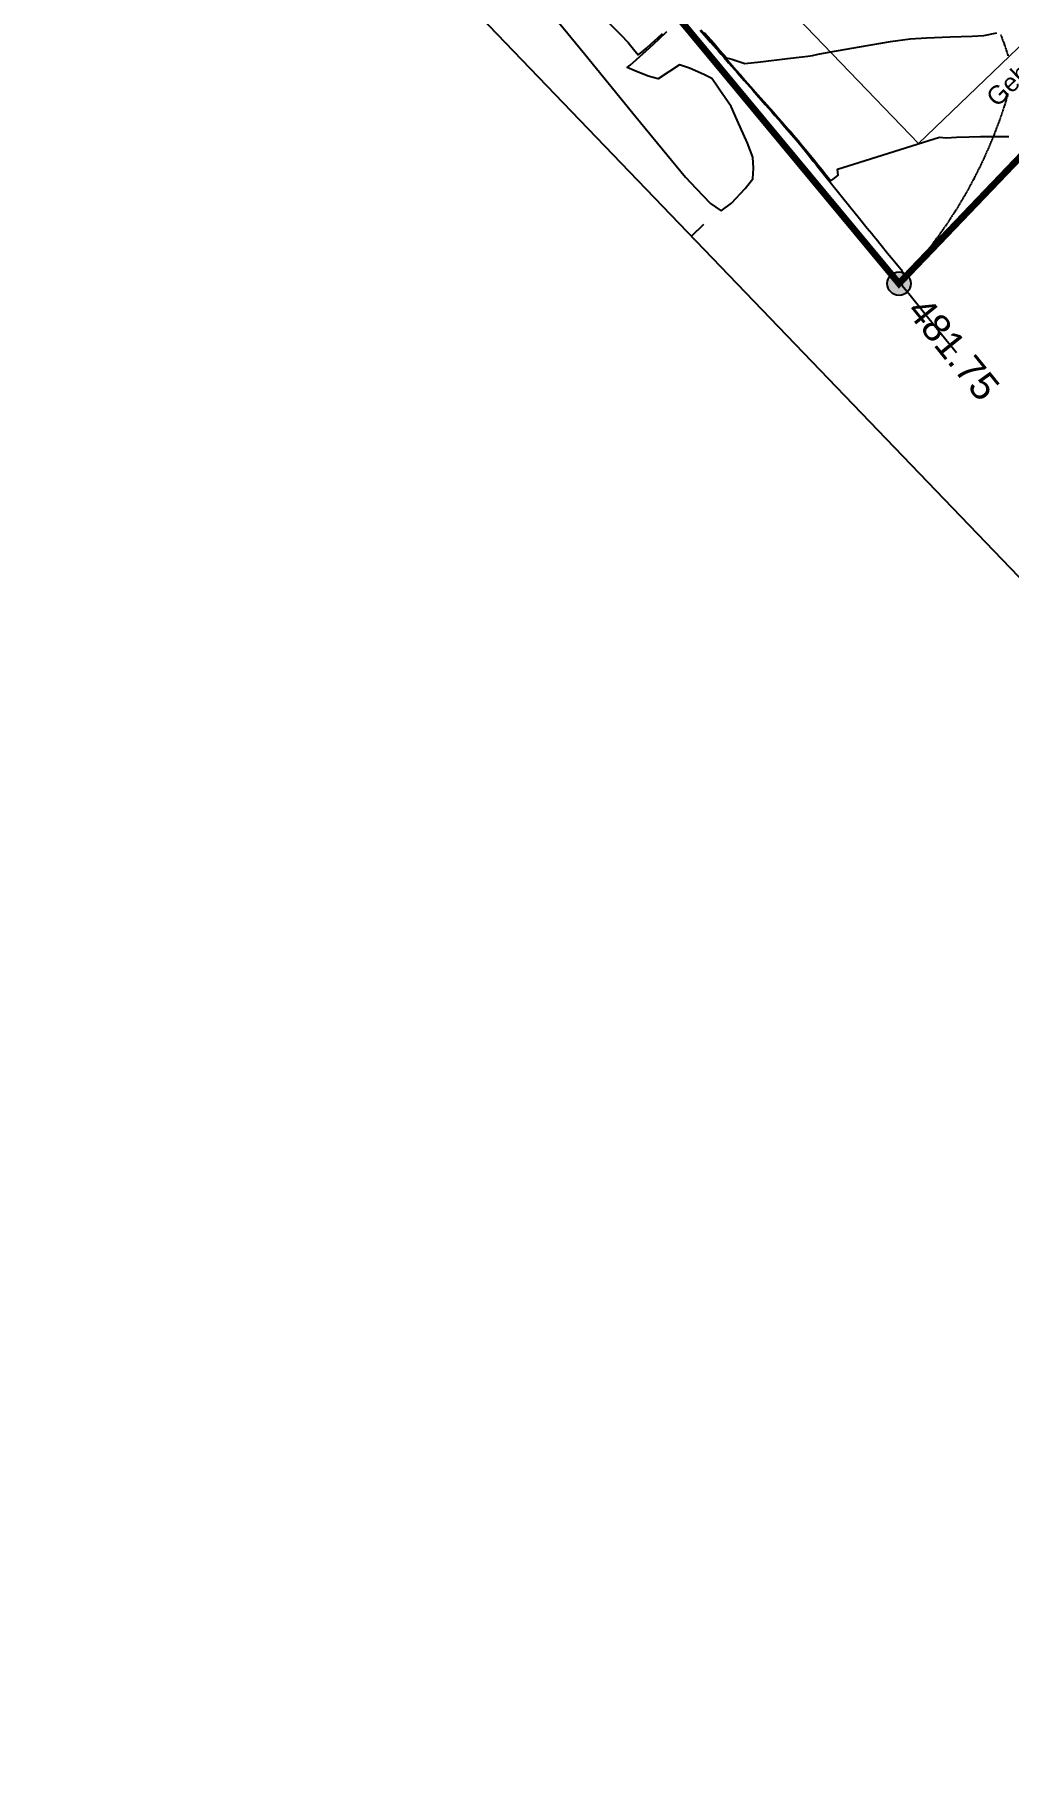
# Model space of a CAD drawing. Header units: metres. Extents: x 2687650.8 to 2687727.1, y 1234407.3 to 1234484.3.
# Drawn here: x 2687662.85 to 2687677.31, y 1234407.96 to 1234433.66 of the extents above; entities that cross this region are included whole.
import ezdxf

# ---------------------------------------------------------------- set-up
doc = ezdxf.new("R2010")
doc.units = ezdxf.units.M
for name, color, linetype, true_color in [('PDF_060-Kataster_Hauptinfo.060', 7, 'Continuous', 0x7f7f7f), ('PDF_062_Bauten.062 Bauteilschraffuren', 7, 'Continuous', 0x7f7f7f), ('PDF_3D_Kurven-Nebenhoehen', 7, 'Continuous', 0xdda500), ('PDF_AV_01225-Bobe-ueb-befestigte', 7, 'Continuous', 0xfdfdfd), ('PDF_AV_01234-Bobe-Gartenanlage', 7, 'Continuous', 0xfdfdfd), ('PDF_AV_01651-GP-Markstein', 7, 'Continuous', 0xfdfdfd)]:
    doc.layers.add(name, color=color, linetype=linetype, true_color=true_color)
for name, color, linetype in [('PDF_A__RAND', 7, 'Continuous'), ('PDF_AV_01611-Parzelle', 7, 'Continuous'), ('PDF_E_BETON', 7, 'Continuous'), ('PDF_Text', 7, 'Continuous')]:
    doc.layers.add(name, color=color, linetype=linetype)
doc.styles.add('PDF Arial', font='arial.ttf')

# ---------------------------------------------------------------- blocks, each defined once
blk = doc.blocks.new('A$C1c84ec86')
at = {"layer": 'PDF_AV_01651-GP-Markstein', "transparency": 33554559}
blk.add_hatch(color=256, dxfattribs=at).paths.add_polyline_path([(3403, 186.7), (3400.7, 184.4), (3399, 181.6), (3397.7, 178.6), (3397.1, 175.5), (3396.9, 172.3), (3397.5, 169.1), (3398.6, 166.2), (3400.3, 163.2), (3402.4, 160.9), (3404.7, 158.8), (3407.7, 157.3), (3410.6, 156.4), (3414, 156), (3417.2, 156.2), (3420.4, 157.1), (3423.1, 158.3), (3425.9, 160.2), (3428, 162.6), (3429.9, 165.3), (3431.2, 168.3), (3431.8, 171.5), (3431.8, 174.6), (3431.4, 177.8), (3430.3, 180.8), (3428.6, 183.5), (3426.5, 186.1), (3424, 188.2), (3421.2, 189.7), (3418.1, 190.5), (3414.9, 190.9), (3411.7, 190.7), (3408.5, 189.9), (3405.6, 188.6)])
at = {"layer": 'PDF_060-Kataster_Hauptinfo.060', "lineweight": 18}
blk.add_lwpolyline([(1459.7, 316.2), (3414.5, 173.4), (3333.6, 2121.1)], dxfattribs=at)
at = {"layer": 'PDF_062_Bauten.062 Bauteilschraffuren', "lineweight": 18}
blk.add_lwpolyline([(3332.8, 2138.1), (3333.6, 2121.6), (3358.4, 1523.6), (3376.1, 1092.2), (3376.4, 1092.2), (3414.5, 173.6), (465, 388.8), (483, 548.6), (515.8, 1009.2), (643.7, 2809.3), (760.1, 2801.9), (1044.2, 2801.9), (2574.8, 2801.9)], dxfattribs=at)
at = {"layer": 'PDF_3D_Kurven-Nebenhoehen', "lineweight": 25}
for points in [[(2945, 223.3), (2967.2, 222.5), (2979.9, 221.8), (2988.2, 221.4), (2995.6, 221.2), (3002.1, 225.4), (3010.8, 229.9), (3020.3, 235.2), (3034.5, 253.4), (3058.8, 285.5), (3072.4, 303.3), (3077.3, 309.7), (3081.7, 315.6), (3085.7, 323), (3096.3, 338.9), (3120.4, 374.7), (3146.7, 413.2), (3163.8, 437.3), (3179.7, 455.9), (3203, 482.2), (3224.8, 506.5), (3236.2, 519.7), (3246.6, 536.2)], [(2834.7, 131.2), (2862.2, 131.7), (2877.7, 131.9), (2890.4, 130.4), (2901.2, 129.5), (2902, 137.2), (2902.4, 145.4), (2902.6, 156.4), (2903.1, 168.1), (2903.3, 177.6)], [(2939.3, 222.5), (2954.1, 221.8), (2967.2, 221.2), (2980.1, 220.8), (2999.6, 219.9), (3017.8, 219.1), (3027.9, 218.7), (3038.1, 218), (3051.4, 217.4), (3066.5, 216.8), (3080.4, 216.1), (3102, 215.3), (3113.5, 214.8), (3121.7, 214.4), (3128.7, 214), (3135.7, 213.8), (3140.8, 213.6), (3146.5, 213.4), (3152.4, 213.2), (3157.7, 212.9), (3165.7, 212.1), (3178.9, 211), (3193.5, 209.8), (3204.5, 208.9), (3213.8, 208.1), (3220.4, 207.4), (3227.3, 206.8), (3234.5, 206.4), (3235.4, 213.2), (3235.8, 219.7), (3228.6, 225.4), (3239.6, 247.7), (3264, 296.6), (3288.3, 345.2), (3299.5, 367.7), (3306.9, 374), (3316.9, 385.5), (3329.8, 399.8), (3341, 411.9), (3358.4, 430.5), (3370.2, 442.2)], [(2700.7, 84.9), (2845.5, 73.2), (2965.3, 63.5), (3048.1, 56.9), (3080.9, 54.4), (3104.1, 54), (3135.1, 54.2), (3153.7, 57.8), (3156.2, 76.8), (3154.5, 106.5), (3152, 124.5), (3141.4, 136.3), (3129.1, 147.1), (3108.2, 155.6), (3073, 168.5), (3052.1, 175.9), (3036.8, 178.6), (3023.1, 180.8), (3012.7, 182.7), (3002.3, 184.2), (2989.6, 179.7), (2968.3, 171), (2954.7, 163.6), (2950.9, 145.2), (2947.3, 126.4), (2934.4, 118.7), (2914.1, 109.4), (2903.7, 104.8), (2904.1, 110.3), (2904.3, 123.2), (2905.2, 149), (2905.6, 167.9), (2906, 184.4)], [(2938.6, 221.4), (2962.1, 220.3), (2974.8, 219.7), (2980.5, 219.5), (2986.2, 219.3), (2992.4, 218.9), (3002.8, 218.4), (3022.7, 217.6), (3037.7, 216.8), (3057.2, 215.9), (3085.1, 214.6), (3099.9, 214), (3106.7, 213.6), (3113.5, 213.4), (3120.9, 212.9), (3128.5, 212.5), (3139.3, 212.1), (3149.4, 211.7), (3154.7, 211.5), (3170.2, 210), (3186.1, 208.5), (3195.2, 207.9), (3201.9, 207.2), (3208.7, 206.6), (3216.3, 206), (3231.8, 204.5), (3261.2, 201.7), (3280.9, 200), (3304.4, 198.1), (3322.6, 196.6), (3327.9, 196.2), (3333, 195.8), (3338, 195.4), (3343.1, 194.9), (3355.4, 193.9), (3370, 192.6), (3387.1, 191.4), (3401.8, 190.3), (3407.3, 188.6), (3412.6, 186.7), (3413.6, 177.2), (3420, 174.8), (3438.4, 173.4), (3479.4, 169.8), (3522.8, 166.2), (3547.6, 164)]]:
    blk.add_lwpolyline(points, dxfattribs=at)
at = {"layer": 'PDF_A__RAND', "lineweight": 25}
blk.add_lwpolyline([(6283, 4455), (6300.2, 4455), (0, 4455), (0, 0), (6300.2, 0), (6300.2, 4455), (6300.2, 4430)], dxfattribs=at)
blk.add_lwpolyline([(3150.1, 25), (3150.1, 0)], close=True, dxfattribs=at)
at = {"layer": 'PDF_AV_01225-Bobe-ueb-befestigte', "lineweight": 25}
for points in [[(3253.8, 538.7), (3253.2, 538.9)], [(3254.6, 538.3), (3254, 538.5)], [(3255.5, 537.9), (3254.9, 538.1)], [(3256.3, 537.4), (3255.7, 537.9)], [(3257.2, 537.2), (3256.5, 537.4)], [(3258, 536.8), (3257.4, 537)], [(3258.9, 536.4), (3258.2, 536.6)], [(3259.7, 535.9), (3259.1, 536.4)], [(3260.6, 535.5), (3259.9, 535.9)], [(3261.4, 535.3), (3260.8, 535.5)], [(3262.3, 534.9), (3261.6, 535.1)], [(3263.1, 534.5), (3262.5, 534.9)], [(3264, 534), (3263.3, 534.5)], [(3264.8, 533.8), (3264.2, 534)], [(3265.7, 533.4), (3265, 533.6)], [(3266.5, 533), (3265.9, 533.4)], [(3267.3, 532.6), (3266.7, 533)], [(3268.2, 532.1), (3267.6, 532.6)], [(3269, 531.7), (3268.4, 532.1)], [(3269.9, 531.5), (3269.2, 531.7)], [(3270.7, 531.1), (3270.1, 531.3)], [(3271.6, 530.7), (3270.9, 530.9)], [(3272.4, 530.2), (3271.8, 530.4)], [(3273.3, 529.8), (3272.6, 530)], [(3274.1, 529.4), (3273.5, 529.6)], [(3275, 529), (3274.3, 529.4)], [(3275.8, 528.5), (3275.2, 529)], [(3276.7, 528.1), (3276, 528.5)], [(3277.5, 527.7), (3276.9, 528.1)], [(3278.1, 527.5), (3277.7, 527.7)], [(3279, 527.1), (3278.4, 527.3)], [(3279.8, 526.6), (3279.2, 526.8)], [(3280.7, 526.2), (3280, 526.4)], [(3281.5, 525.8), (3280.9, 526)], [(3282.4, 525.4), (3281.7, 525.8)], [(3283.2, 524.9), (3282.6, 525.4)], [(3324.1, 485.6), (3323.6, 486.2)], [(3324.5, 484.7), (3324.1, 485.4)], [(3324.9, 483.9), (3324.7, 484.5)], [(3325.3, 483.2), (3325.1, 483.7)], [(3326, 482.4), (3325.6, 483)], [(3326.4, 481.6), (3326, 482.2)], [(3326.8, 480.7), (3326.4, 481.3)], [(3327.2, 479.9), (3326.8, 480.5)], [(3327.7, 479), (3327.5, 479.6)], [(3328.1, 478.4), (3327.9, 478.8)], [(3328.7, 477.5), (3328.3, 478.2)], [(3329.2, 476.7), (3328.7, 477.3)], [(3329.6, 475.8), (3329.2, 476.5)], [(3330, 475), (3329.6, 475.6)], [(3330.4, 474.1), (3330.2, 474.8)], [(3330.8, 473.5), (3330.6, 474.1)], [(3331.5, 472.7), (3331.1, 473.3)], [(3331.9, 471.8), (3331.5, 472.4)], [(3332.3, 471), (3331.9, 471.6)], [(3332.8, 470.1), (3332.3, 470.8)], [(3333.2, 469.3), (3332.8, 469.9)], [(3333.6, 468.4), (3333.2, 469.1)], [(3334, 467.8), (3333.6, 468.2)], [(3334.4, 466.9), (3334, 467.6)], [(3334.9, 466.1), (3334.4, 466.7)], [(3335.3, 465.3), (3334.9, 465.9)], [(3335.7, 464.4), (3335.5, 465)], [(3336.1, 463.6), (3335.9, 464.2)], [(3336.6, 462.7), (3336.3, 463.3)], [(3337, 461.9), (3336.8, 462.5)], [(3337.4, 461), (3337.2, 461.7)], [(3337.8, 460.2), (3337.6, 460.8)], [(3338.3, 459.5), (3338, 460)], [(3338.7, 458.7), (3338.5, 459.3)], [(3339.1, 457.8), (3338.9, 458.5)], [(3339.5, 457), (3339.3, 457.6)], [(3339.9, 456.1), (3339.7, 456.8)], [(3340.4, 455.3), (3340.2, 455.9)], [(3340.8, 454.5), (3340.6, 455.1)], [(3341.2, 453.6), (3341, 454.2)], [(3341.6, 452.8), (3341.4, 453.4)], [(3342.1, 451.9), (3341.9, 452.6)], [(3342.5, 451.3), (3342.3, 451.9)], [(3342.9, 450.4), (3342.7, 451.1)], [(3343.3, 449.6), (3343.3, 449.8), (3343.1, 450.2)], [(3343.8, 448.7), (3343.5, 449.4)], [(3344.2, 447.9), (3344, 448.5)], [(3344.6, 447), (3344.4, 447.7)], [(3345, 446.2), (3344.8, 446.8)], [(3345.5, 445.4), (3345, 446)], [(3345.9, 444.5), (3345.5, 445.1)], [(3346.3, 443.7), (3345.9, 444.3)], [(3346.7, 442.8), (3346.3, 443.4)], [(3346.9, 442), (3346.7, 442.6)], [(3347.4, 441.1), (3347.1, 441.8)], [(3347.8, 440.3), (3347.6, 440.9)], [(3348.2, 439.4), (3348, 440.1)], [(3348.6, 438.6), (3348.4, 439.2)], [(3349, 437.7), (3348.6, 438.4)], [(3349.5, 436.9), (3349, 437.5)], [(3349.9, 436), (3349.5, 436.7)], [(3350.3, 435.2), (3349.9, 435.8)], [(3350.5, 434.3), (3350.3, 435)], [(3351, 433.5), (3350.7, 434.1)], [(3351.4, 432.7), (3351.2, 433.3)], [(3351.8, 431.8), (3351.6, 432.4)], [(3352.2, 431), (3352, 431.6)], [(3352.6, 430.3), (3352.2, 430.7)], [(3353.1, 429.5), (3352.6, 430.1)], [(3353.5, 428.6), (3353.1, 429.3)], [(3353.9, 427.8), (3353.7, 428.2), (3353.5, 428.4)], [(3354.1, 426.9), (3353.9, 427.6)], [(3354.6, 426.1), (3354.3, 426.7)], [(3355, 425), (3354.6, 425.9)], [(3355.2, 424.2), (3355, 424.8)], [(3355.6, 423.3), (3355.4, 424)], [(3356, 422.5), (3355.8, 423.1)], [(3356.5, 421.6), (3356, 422.3)], [(3356.7, 420.8), (3356.5, 421.4)], [(3357.1, 420), (3356.9, 420.6)], [(3357.5, 419.1), (3357.3, 419.7)], [(3357.9, 418.3), (3357.5, 418.9)], [(3358.2, 417.4), (3357.9, 418)], [(3358.6, 416.6), (3358.4, 417.2)], [(3359, 415.7), (3358.8, 416.4)], [(3359.4, 414.9), (3359, 415.5)], [(3359.6, 414), (3359.4, 414.7)], [(3360.1, 413.2), (3359.8, 413.8)], [(3360.5, 412.3), (3360.3, 413)], [(3360.9, 411.5), (3360.5, 412.1)], [(3361.1, 410.6), (3360.9, 411.3)], [(3361.5, 409.8), (3361.3, 410.4)], [(3362, 408.9), (3361.7, 409.6)], [(3362.4, 408.1), (3362, 408.7)], [(3362.6, 407.3), (3362.4, 407.9)], [(3363, 406.4), (3362.8, 407)], [(3363.4, 405.6), (3363.2, 406.2)], [(3363.7, 404.7), (3363.4, 405.3)], [(3364.1, 403.9), (3363.9, 404.5)], [(3364.5, 402.8), (3364.1, 403.7)], [(3364.7, 402), (3364.5, 402.6)], [(3365.1, 401.1), (3364.9, 401.8)], [(3365.3, 400.3), (3365.1, 400.9)], [(3365.8, 399.4), (3365.6, 400.1)], [(3366.2, 398.6), (3365.8, 399.2)], [(3366.4, 397.7), (3366.2, 398.4)], [(3366.8, 396.9), (3366.6, 397.5)], [(3367.3, 396), (3366.8, 396.7)], [(3367.5, 395.2), (3367.3, 395.8)], [(3367.9, 394.3), (3367.7, 395)], [(3368.1, 393.3), (3367.9, 394.1)], [(3368.5, 392.4), (3368.3, 393.1)], [(3368.9, 391.6), (3368.5, 392.2)], [(3369.2, 390.7), (3368.9, 391.4)], [(3369.6, 389.9), (3369.4, 390.5)], [(3369.8, 389.1), (3369.6, 389.7)], [(3370.2, 388.2), (3370, 388.8)], [(3370.6, 387.4), (3370.2, 388)], [(3370.9, 386.5), (3370.6, 387.1)], [(3371.3, 385.7), (3371.1, 386.3)], [(3404.7, 407.7), (3404.7, 408.3)], [(3404.7, 406.8), (3404.7, 407.5)], [(3404.7, 405.8), (3404.7, 406.6)], [(3404.7, 404.9), (3404.7, 405.6)], [(3404.9, 403.9), (3404.7, 404.7)], [(3404.9, 403), (3404.9, 403.7)], [(3404.9, 402.2), (3404.9, 402.8)], [(3404.9, 401.1), (3404.9, 402)], [(3404.9, 400.3), (3404.9, 400.9)], [(3404.9, 399.4), (3404.9, 400.1)], [(3405.1, 398.4), (3404.9, 399)], [(3405.1, 397.5), (3405.1, 398.2)], [(3405.1, 396.5), (3405.1, 397.3)], [(3405.1, 395.6), (3405.1, 396.2)], [(3405.1, 394.8), (3405.1, 395.4)], [(3405.4, 393.7), (3405.1, 394.3)], [(3405.4, 392.9), (3405.4, 393.5)], [(3405.4, 391.8), (3405.4, 392.6)], [(3405.4, 391), (3405.4, 391.6)], [(3405.4, 390.1), (3405.4, 390.7)], [(3405.4, 389.1), (3405.4, 389.9)], [(3405.6, 388.2), (3405.6, 388.8)], [(3405.6, 387.1), (3405.6, 388)], [(3405.6, 386.3), (3405.6, 386.9)], [(3405.6, 385.5), (3405.6, 386.1)], [(3371.5, 384.8), (3371.3, 385.5)], [(3371.9, 383.8), (3371.7, 384.6)], [(3372.1, 382.9), (3371.9, 383.5)], [(3372.5, 382.1), (3372.3, 382.7)], [(3372.8, 381.2), (3372.5, 381.9)], [(3373.2, 380.4), (3373, 381)], [(3373.4, 379.5), (3373.2, 380.2)], [(3373.8, 378.7), (3373.6, 379.3)], [(3374, 377.6), (3373.8, 378.5)], [(3374.4, 376.8), (3374.2, 377.4)], [(3374.7, 375.9), (3374.4, 376.6)], [(3375.1, 375.1), (3374.9, 375.7)], [(3375.3, 374.2), (3375.1, 374.9)], [(3375.7, 373.4), (3375.3, 374)], [(3375.9, 372.5), (3375.7, 373.2)], [(3376.1, 371.5), (3375.9, 372.3)], [(3376.6, 370.6), (3376.4, 371.3)], [(3376.8, 369.8), (3376.6, 370.4)], [(3377.2, 368.9), (3377, 369.6)], [(3377.4, 368.1), (3377.2, 368.7)], [(3377.8, 367.2), (3377.6, 367.9)], [(3378, 366.4), (3377.8, 367)], [(3378.5, 365.3), (3378.3, 366.2)], [(3378.7, 364.5), (3378.5, 365.1)], [(3379.1, 363.6), (3378.9, 364.3)], [(3379.3, 362.8), (3379.1, 363.4)], [(3379.7, 362), (3379.3, 362.6)], [(3380, 361.1), (3380, 361.3), (3379.7, 361.7)], [(3380.2, 360.3), (3380, 360.9)], [(3380.6, 359.2), (3380.4, 360.1)], [(3405.6, 384.4), (3405.6, 385.2)], [(3405.8, 383.5), (3405.6, 384.2)], [(3405.8, 382.5), (3405.8, 383.3)], [(3405.8, 381.6), (3405.8, 382.3)], [(3405.8, 380.8), (3405.8, 381.4)], [(3405.8, 379.7), (3405.8, 380.6)], [(3405.8, 378.9), (3405.8, 379.5)], [(3406, 378), (3406, 378.7)], [(3406, 377), (3406, 377.6)], [(3406, 376.1), (3406, 376.8)], [(3406, 375.1), (3406, 375.9)], [(3406, 374.2), (3406, 374.9)], [(3406.2, 373.4), (3406, 374)], [(3406.2, 372.3), (3406.2, 373)], [(3406.2, 371.5), (3406.2, 372.1)], [(3406.2, 370.4), (3406.2, 371.3)], [(3406.2, 369.6), (3406.2, 370.2)], [(3406.2, 368.7), (3406.2, 369.4)], [(3406.4, 367.7), (3406.4, 368.5)], [(3406.4, 366.8), (3406.4, 367.5)], [(3406.4, 365.8), (3406.4, 366.6)], [(3406.4, 364.9), (3406.4, 365.6)], [(3406.4, 364.1), (3406.4, 364.7)], [(3406.6, 363), (3406.4, 363.9)], [(3406.6, 362.2), (3406.6, 362.8)], [(3406.6, 361.3), (3406.6, 362)], [(3406.6, 360.3), (3406.6, 360.9)], [(3406.6, 359.4), (3406.6, 360.1)], [(3380.8, 358.4), (3380.6, 359)], [(3381, 357.5), (3380.8, 358.1)], [(3381.4, 356.7), (3381.2, 357.3)], [(3381.6, 355.8), (3381.4, 356.5)], [(3381.9, 354.8), (3381.6, 355.6)], [(3382.3, 353.9), (3382.1, 354.5)], [(3382.5, 353.1), (3382.3, 353.7)], [(3382.7, 352.2), (3382.5, 352.9)], [(3382.9, 351.4), (3382.7, 352)], [(3383.3, 350.3), (3383.1, 351.2)], [(3383.6, 349.5), (3383.3, 350.1)], [(3383.8, 348.6), (3383.6, 349.3)], [(3384.2, 347.8), (3384, 348.4)], [(3384.4, 346.9), (3384.2, 347.6)], [(3384.6, 345.9), (3384.4, 346.7)], [(3385, 345), (3384.8, 345.7)], [(3385.2, 344.2), (3385, 344.8)], [(3385.5, 343.3), (3385.2, 344)], [(3385.9, 342.5), (3385.7, 343.1)], [(3386.1, 341.6), (3385.9, 342.3)], [(3386.3, 340.6), (3386.1, 341.2)], [(3386.7, 339.7), (3386.5, 340.4)], [(3386.9, 338.9), (3386.7, 339.5)], [(3387.1, 338), (3387.1, 338.5), (3386.9, 338.7)], [(3387.4, 337), (3387.1, 337.8)], [(3387.6, 336.1), (3387.6, 336.8)], [(3388, 335.3), (3387.8, 335.9)], [(3388.2, 334.4), (3388, 335.1)], [(3388.4, 333.6), (3388.2, 334.2)], [(3406.6, 358.4), (3406.6, 359.2)], [(3406.8, 357.5), (3406.8, 358.1)], [(3406.8, 356.7), (3406.8, 357.3)], [(3406.8, 355.6), (3406.8, 356.2)], [(3406.8, 354.8), (3406.8, 355.4)], [(3406.8, 353.7), (3406.8, 354.5)], [(3407, 352.9), (3406.8, 353.5)], [(3407, 352), (3407, 352.6)], [(3407, 350.9), (3407, 351.8)], [(3407, 350.1), (3407, 350.7)], [(3407, 349), (3407, 349.9)], [(3407, 348.2), (3407, 348.8)], [(3407.3, 347.4), (3407.3, 348)], [(3407.3, 346.3), (3407.3, 347.1)], [(3407.3, 345.4), (3407.3, 346.1)], [(3407.3, 344.4), (3407.3, 345.2)], [(3407.3, 343.5), (3407.3, 344.2)], [(3407.5, 342.7), (3407.3, 343.3)], [(3407.5, 341.6), (3407.5, 342.5)], [(3407.5, 340.8), (3407.5, 341.4)], [(3407.5, 339.9), (3407.5, 340.6)], [(3407.5, 338.9), (3407.5, 339.5)], [(3407.7, 338), (3407.5, 338.7)], [(3407.7, 337), (3407.7, 337.8)], [(3407.7, 336.1), (3407.7, 336.8)], [(3407.7, 335.3), (3407.7, 335.9)], [(3407.7, 334.2), (3407.7, 335.1)], [(3388.6, 332.5), (3388.4, 333.4)], [(3388.8, 331.7), (3388.6, 332.3)], [(3389.3, 330.8), (3389.1, 331.5)], [(3389.5, 330), (3389.3, 330.6)], [(3389.7, 328.9), (3389.5, 329.8)], [(3389.9, 328.1), (3389.7, 328.7)], [(3390.1, 327.2), (3389.9, 327.9)], [(3390.3, 326.4), (3390.1, 327)], [(3390.7, 325.3), (3390.5, 326.2)], [(3391, 324.5), (3390.7, 325.1)], [(3391.2, 323.6), (3391, 324.3)], [(3391.4, 322.8), (3391.2, 323.4)], [(3391.6, 321.7), (3391.4, 322.6)], [(3391.8, 320.9), (3391.6, 321.5)], [(3392.2, 320), (3392, 320.7)], [(3392.4, 319.2), (3392.2, 319.8)], [(3392.7, 318.4), (3392.4, 319)], [(3392.9, 317.3), (3392.7, 317.9)], [(3393.1, 316.4), (3392.9, 317.1)], [(3393.3, 315.6), (3393.3, 316.2)], [(3393.5, 314.8), (3393.5, 315.4)], [(3393.7, 313.7), (3393.7, 314.5)], [(3393.9, 312.8), (3393.9, 313.5)], [(3394.1, 312), (3394.1, 312.6)], [(3394.6, 310.9), (3394.3, 311.8)], [(3394.8, 310.1), (3394.6, 310.7)], [(3395, 309.3), (3394.8, 309.9)], [(3395.2, 308.4), (3395, 309)], [(3407.7, 333.4), (3407.7, 334)], [(3407.9, 332.3), (3407.7, 333.2)], [(3407.9, 331.5), (3407.9, 332.1)], [(3407.9, 330.6), (3407.9, 331.3)], [(3407.9, 329.6), (3407.9, 330.4)], [(3407.9, 328.7), (3407.9, 329.4)], [(3408.1, 327.7), (3407.9, 328.5)], [(3408.1, 326.8), (3408.1, 327.5)], [(3408.1, 326), (3408.1, 326.6)], [(3408.1, 324.9), (3408.1, 325.8)], [(3408.1, 324.1), (3408.1, 324.7)], [(3408.1, 323.2), (3408.1, 323.9)], [(3408.3, 322.2), (3408.1, 322.8)], [(3408.3, 321.3), (3408.3, 322)], [(3408.3, 320.3), (3408.3, 321.1)], [(3408.3, 319.4), (3408.3, 320)], [(3408.3, 318.6), (3408.3, 319.2)], [(3408.5, 317.5), (3408.3, 318.1)], [(3408.5, 316.7), (3408.5, 317.3)], [(3408.5, 315.6), (3408.5, 316.4)], [(3408.5, 314.8), (3408.5, 315.4)], [(3408.5, 313.9), (3408.5, 314.5)], [(3408.5, 312.8), (3408.5, 313.7)], [(3408.7, 312), (3408.5, 312.6)], [(3408.7, 310.9), (3408.7, 311.8)], [(3408.7, 310.1), (3408.7, 310.7)], [(3408.7, 309.3), (3408.7, 309.9)], [(3408.7, 308.2), (3408.7, 309)], [(3395.4, 307.3), (3395.2, 308.2)], [(3395.6, 306.5), (3395.4, 307.1)], [(3395.8, 305.7), (3395.6, 306.3)], [(3396, 304.8), (3395.8, 305.4)], [(3396.3, 303.7), (3396, 304.6)], [(3396.5, 302.9), (3396.3, 303.5)], [(3396.7, 302.1), (3396.5, 302.7)], [(3396.9, 301), (3396.7, 301.8)], [(3397.1, 300.1), (3396.9, 300.8)], [(3397.3, 299.3), (3397.1, 299.9)], [(3397.5, 298.5), (3397.3, 299.1)], [(3397.7, 297.4), (3397.5, 298.2)], [(3397.9, 296.6), (3397.7, 297.2)], [(3398.2, 295.7), (3397.9, 296.3)], [(3398.4, 294.9), (3398.2, 295.5)], [(3398.6, 293.8), (3398.4, 294.4)], [(3398.8, 293), (3398.6, 293.6)], [(3399, 292.1), (3398.8, 292.7)], [(3399.2, 291), (3399, 291.9)], [(3399.4, 290.2), (3399.2, 290.8)], [(3399.6, 289.4), (3399.4, 290)], [(3399.6, 288.5), (3399.6, 289.1)], [(3399.8, 287.4), (3399.8, 288.1)], [(3400.1, 286.6), (3400.1, 287.2)], [(3400.3, 285.8), (3400.1, 286.4)], [(3400.5, 284.7), (3400.3, 285.5)], [(3400.7, 283.9), (3400.5, 284.5)], [(3400.9, 283), (3400.7, 283.6)], [(3401.1, 281.9), (3400.9, 282.8)], [(3409, 307.3), (3408.7, 308)], [(3409, 306.3), (3409, 307.1)], [(3409, 305.4), (3409, 306.1)], [(3409, 304.6), (3409, 305.2)], [(3409, 303.5), (3409, 304.4)], [(3409, 302.7), (3409, 303.3)], [(3409.2, 301.8), (3409, 302.5)], [(3409.2, 300.8), (3409.2, 301.4)], [(3409.2, 299.9), (3409.2, 300.6)], [(3409.2, 298.9), (3409.2, 299.7)], [(3409.2, 298), (3409.2, 298.7)], [(3409.4, 297.2), (3409.2, 297.8)], [(3409.4, 296.1), (3409.4, 297)], [(3409.4, 295.3), (3409.4, 295.9)], [(3409.4, 294.2), (3409.4, 295.1)], [(3409.4, 293.4), (3409.4, 294)], [(3409.4, 292.5), (3409.4, 293.2)], [(3409.6, 291.5), (3409.4, 292.3)], [(3409.6, 290.6), (3409.6, 291.3)], [(3409.6, 289.6), (3409.6, 290.4)], [(3409.6, 288.7), (3409.6, 289.4)], [(3409.6, 287.9), (3409.6, 288.5)], [(3409.8, 286.8), (3409.6, 287.7)], [(3409.8, 286), (3409.8, 286.6)], [(3409.8, 285.1), (3409.8, 285.8)], [(3409.8, 284.1), (3409.8, 284.7)], [(3409.8, 283.2), (3409.8, 283.9)], [(3409.8, 282.2), (3409.8, 283)], [(3401.1, 281.1), (3401.1, 281.7)], [(3401.3, 280.3), (3401.3, 280.9)], [(3401.5, 279.2), (3401.3, 280)], [(3401.8, 278.3), (3401.5, 279)], [(3402, 277.5), (3401.8, 278.1)], [(3402.2, 276.7), (3402, 277.3)], [(3402.4, 275.6), (3402.2, 276.2)], [(3402.4, 274.7), (3402.4, 275.4)], [(3402.6, 273.9), (3402.6, 274.5)], [(3402.8, 272.8), (3402.8, 273.7)], [(3403, 272), (3402.8, 272.6)], [(3403.2, 271.1), (3403, 271.8)], [(3403.4, 270.1), (3403.2, 270.9)], [(3403.7, 269.2), (3403.4, 269.9)], [(3403.9, 268.4), (3403.7, 268.6), (3403.7, 269)], [(3403.9, 267.3), (3403.9, 268.2)], [(3404.1, 266.5), (3403.9, 267.1)], [(3404.3, 265.6), (3404.1, 266.3)], [(3404.3, 264.6), (3404.3, 265.4)], [(3404.5, 263.7), (3404.5, 264.4)], [(3404.7, 262.9), (3404.5, 263.5)], [(3404.9, 261.8), (3404.7, 262.7)], [(3404.9, 261), (3404.9, 261.6)], [(3405.1, 260.1), (3404.9, 260.8)], [(3405.4, 259.1), (3405.1, 259.9)], [(3405.4, 258.2), (3405.4, 258.9)], [(3405.6, 257.4), (3405.6, 258)], [(3405.8, 256.3), (3405.6, 257.2)], [(3410, 281.3), (3410, 281.9)], [(3410, 280.5), (3410, 281.1)], [(3410, 279.4), (3410, 280)], [(3410, 278.6), (3410, 279.2)], [(3410, 277.5), (3410, 278.3)], [(3410.2, 276.7), (3410, 277.3)], [(3410.2, 275.8), (3410.2, 276.4)], [(3410.2, 274.7), (3410.2, 275.6)], [(3410.2, 273.9), (3410.2, 274.5)], [(3410.2, 272.8), (3410.2, 273.7)], [(3410.2, 272), (3410.2, 272.6)], [(3410.4, 271.1), (3410.4, 271.8)], [(3410.4, 270.1), (3410.4, 270.9)], [(3410.4, 269.2), (3410.4, 269.9)], [(3410.4, 268.4), (3410.4, 269)], [(3410.4, 267.3), (3410.4, 268)], [(3410.6, 266.5), (3410.4, 267.1)], [(3410.6, 265.4), (3410.6, 266.3)], [(3410.6, 264.6), (3410.6, 265.2)], [(3410.6, 263.7), (3410.6, 264.4)], [(3410.6, 262.7), (3410.6, 263.3)], [(3410.6, 261.8), (3410.6, 262.5)], [(3410.9, 260.8), (3410.9, 261.6)], [(3410.9, 259.9), (3410.9, 260.6)], [(3410.9, 259.1), (3410.9, 259.7)], [(3410.9, 258), (3410.9, 258.9)], [(3410.9, 257.2), (3410.9, 257.8)], [(3406, 255.5), (3405.8, 256.1)], [(3406, 254.6), (3406, 255.3)], [(3406.2, 253.6), (3406, 254.4)], [(3406.4, 252.7), (3406.2, 253.4)], [(3406.4, 251.9), (3406.4, 252.5)], [(3406.6, 250.8), (3406.6, 251.7)], [(3406.8, 250), (3406.6, 250.6)], [(3407, 249.1), (3406.8, 249.8)], [(3407, 248.1), (3407, 248.9)], [(3407.3, 247.2), (3407.3, 247.9)], [(3407.5, 246.4), (3407.3, 247)], [(3407.7, 245.3), (3407.5, 246.2)], [(3407.7, 244.5), (3407.7, 244.9), (3407.7, 245.1)], [(3407.9, 243.6), (3407.7, 244.3)], [(3407.9, 242.6), (3407.9, 243.4)], [(3408.1, 241.7), (3407.9, 242.4)], [(3408.1, 240.9), (3408.1, 241.5)], [(3408.3, 239.8), (3408.3, 240.7)], [(3408.5, 239), (3408.3, 239.6)], [(3408.5, 238.1), (3408.5, 238.8)], [(3408.7, 237.1), (3408.5, 237.7)], [(3408.7, 236.2), (3408.7, 236.9)], [(3409, 235.2), (3408.7, 236)], [(3409, 234.3), (3409, 235)], [(3409.2, 233.5), (3409.2, 234.1)], [(3409.4, 232.4), (3409.2, 233.3)], [(3409.4, 231.6), (3409.4, 232.2)], [(3409.6, 230.7), (3409.4, 231.4)], [(3411.1, 256.1), (3410.9, 257)], [(3411.1, 255.3), (3411.1, 255.9)], [(3411.1, 254.4), (3411.1, 255.1)], [(3411.1, 253.4), (3411.1, 254.2)], [(3411.1, 252.5), (3411.1, 253.2)], [(3411.1, 251.5), (3411.1, 252.3)], [(3411.3, 250.6), (3411.3, 251.3)], [(3411.3, 249.8), (3411.3, 250.4)], [(3411.3, 248.7), (3411.3, 249.6)], [(3411.3, 247.9), (3411.3, 248.5)], [(3411.3, 247), (3411.3, 247.7)], [(3411.5, 246), (3411.3, 246.6)], [(3411.5, 245.1), (3411.5, 245.7)], [(3411.5, 244.1), (3411.5, 244.9)], [(3411.5, 243.2), (3411.5, 243.8)], [(3411.5, 242.4), (3411.5, 243)], [(3411.5, 241.3), (3411.5, 241.9)], [(3411.7, 240.5), (3411.7, 241.1)], [(3411.7, 239.4), (3411.7, 240.2)], [(3411.7, 238.6), (3411.7, 239.2)], [(3411.7, 237.7), (3411.7, 238.3)], [(3411.7, 236.6), (3411.7, 237.5)], [(3411.9, 235.8), (3411.7, 236.4)], [(3411.9, 234.7), (3411.9, 235.6)], [(3411.9, 233.9), (3411.9, 234.5)], [(3411.9, 233), (3411.9, 233.7)], [(3411.9, 232), (3411.9, 232.8)], [(3412.1, 231.1), (3411.9, 231.8)], [(3409.6, 229.7), (3409.6, 230.5)], [(3409.8, 228.8), (3409.6, 229.5)], [(3409.8, 228), (3409.8, 228.6)], [(3410, 226.9), (3409.8, 227.8)], [(3410, 226.1), (3410, 226.7)], [(3410.2, 225.2), (3410.2, 225.9)], [(3410.4, 224.2), (3410.2, 224.8)], [(3410.4, 223.3), (3410.4, 223.9)], [(3410.6, 222.3), (3410.4, 223.1)], [(3410.6, 221.4), (3410.6, 222)], [(3410.9, 220.6), (3410.6, 221.2)], [(3410.9, 219.5), (3410.9, 220.3)], [(3411.1, 218.7), (3410.9, 219.3)], [(3411.1, 217.8), (3411.1, 218.4)], [(3411.1, 216.8), (3411.1, 217.6)], [(3411.3, 215.9), (3411.3, 216.5)], [(3411.3, 214.8), (3411.3, 215.7)], [(3411.5, 214), (3411.3, 214.6)], [(3411.5, 213.2), (3411.5, 213.8)], [(3411.5, 212.1), (3411.5, 212.9)], [(3411.7, 211.2), (3411.7, 211.9)], [(3411.7, 210.4), (3411.7, 211)], [(3411.9, 209.3), (3411.7, 210.2)], [(3411.9, 208.5), (3411.9, 209.1)], [(3412.1, 207.4), (3411.9, 208.3)], [(3412.1, 230.3), (3412.1, 230.9)], [(3412.1, 229.2), (3412.1, 229.9)], [(3412.1, 228.4), (3412.1, 229)], [(3412.1, 227.3), (3412.1, 228.2)], [(3412.1, 226.5), (3412.1, 227.1)], [(3412.3, 225.6), (3412.1, 226.3)], [(3412.1, 206.6), (3412.1, 207.2)], [(3412.1, 205.7), (3412.1, 206.4)], [(3412.3, 224.6), (3412.3, 225.2)], [(3412.3, 223.7), (3412.3, 224.4)], [(3412.3, 222.7), (3412.3, 223.5)], [(3412.3, 221.8), (3412.3, 222.5)], [(3412.6, 221), (3412.3, 221.6)], [(3412.6, 219.9), (3412.6, 220.8)], [(3412.6, 219.1), (3412.6, 219.7)], [(3412.6, 218), (3412.6, 218.9)], [(3412.6, 217.2), (3412.6, 217.8)], [(3412.6, 216.3), (3412.6, 217)], [(3412.8, 215.3), (3412.6, 216.1)], [(3412.8, 214.4), (3412.8, 215.1)], [(3412.8, 213.4), (3412.8, 214.2)], [(3412.8, 212.5), (3412.8, 213.2)], [(3412.8, 211.7), (3412.8, 212.3)], [(3413, 210.6), (3412.8, 211.5)], [(3413, 209.8), (3413, 210.4)], [(3413, 208.9), (3413, 209.6)], [(3413, 207.9), (3413, 208.5)], [(3413, 207), (3413, 207.6)], [(3413, 206), (3413, 206.8)], [(3413.2, 205.1), (3413, 205.7)], [(3412.3, 204.7), (3412.1, 205.5)], [(3412.3, 203.8), (3412.3, 204.5)], [(3412.6, 203), (3412.3, 203.6)], [(3412.6, 201.9), (3412.6, 202.8)], [(3412.6, 201.1), (3412.6, 201.7)], [(3412.8, 200.2), (3412.8, 200.9)], [(3412.8, 199.2), (3412.8, 199.8)], [(3413, 198.3), (3412.8, 199)], [(3413, 197.3), (3413, 198.1)], [(3413, 196.4), (3413, 197.1)], [(3413.2, 195.6), (3413, 196.2)], [(3413.2, 204.3), (3413.2, 204.9)], [(3413.2, 203.2), (3413.2, 204.1)], [(3413.2, 202.4), (3413.2, 203)], [(3413.2, 201.3), (3413.2, 202.1)], [(3413.4, 200.5), (3413.2, 201.1)], [(3413.2, 194.5), (3413.2, 195.4)], [(3413.2, 193.7), (3413.2, 194.3)], [(3413.2, 192.6), (3413.2, 193.5)], [(3413.4, 191.8), (3413.2, 192.4)], [(3413.4, 199.6), (3413.4, 200.2)], [(3413.4, 198.5), (3413.4, 199.4)], [(3413.4, 197.7), (3413.4, 198.3)], [(3413.4, 196.6), (3413.4, 197.5)], [(3413.4, 195.8), (3413.4, 196.4)], [(3413.6, 194.9), (3413.4, 195.6)], [(3413.4, 190.9), (3413.4, 191.6)], [(3413.4, 189.9), (3413.4, 190.7)], [(3413.4, 189), (3413.4, 189.7)], [(3413.6, 193.9), (3413.6, 194.7)], [(3413.6, 193), (3413.6, 193.7)], [(3413.6, 192.2), (3413.6, 192.8)], [(3413.6, 191.1), (3413.6, 191.8)], [(3413.8, 190.3), (3413.6, 190.9)], [(3413.6, 188.2), (3413.6, 188.8)], [(3413.6, 187.1), (3413.6, 187.8)], [(3413.6, 186.3), (3413.6, 186.9)], [(3413.8, 185.2), (3413.6, 186.1)], [(3413.8, 189.2), (3413.8, 190.1)], [(3413.8, 188.4), (3413.8, 189)], [(3413.8, 187.5), (3413.8, 188.2)], [(3413.8, 186.5), (3413.8, 187.1)], [(3413.8, 185.6), (3413.8, 186.3)], [(3414, 184.6), (3413.8, 185.4)], [(3413.8, 184.4), (3413.8, 185)], [(3413.8, 183.5), (3413.8, 184.2)], [(3413.8, 182.5), (3413.8, 183.3)], [(3414, 181), (3414, 181.6), (3413.8, 182.2)], [(3414, 183.7), (3414, 184.4)], [(3414, 182.9), (3414, 183.5)], [(3414, 181.8), (3414, 182.7)], [(3414, 180.6), (3414, 181.4)], [(3414.2, 179.9), (3414, 180.8)], [(3414, 179.7), (3414, 180.3)], [(3414, 178.9), (3414, 179.5)], [(3414.2, 177.8), (3414, 178.6)], [(3414.2, 179.1), (3414.2, 179.7)], [(3414.2, 178.2), (3414.2, 178.9)], [(3414.2, 177.2), (3414.2, 178)], [(3414.2, 176.3), (3414.2, 177), (3414.2, 177.6)], [(3414.2, 175.9), (3414.2, 176.7)], [(3414.2, 175.3), (3414.2, 176.1)], [(3414.2, 175.1), (3414.2, 175.7)], [(3414.2, 174.8), (3414.5, 174.2), (3414.5, 173.4), (3414.5, 174)], [(3414.5, 174.4), (3414.5, 175.1)]]:
    blk.add_lwpolyline(points, dxfattribs=at)
at = {"layer": 'PDF_AV_01234-Bobe-Gartenanlage', "lineweight": 25}
for points in [[(3253.8, 538.7), (3253.2, 538.9)], [(3254.6, 538.3), (3254, 538.5)], [(3255.5, 537.9), (3254.9, 538.1)], [(3256.3, 537.4), (3255.7, 537.9)], [(3257.2, 537.2), (3256.5, 537.4)], [(3258, 536.8), (3257.4, 537)], [(3258.9, 536.4), (3258.2, 536.6)], [(3259.7, 535.9), (3259.1, 536.4)], [(3260.6, 535.5), (3259.9, 535.9)], [(3261.4, 535.3), (3260.8, 535.5)], [(3262.3, 534.9), (3261.6, 535.1)], [(3263.1, 534.5), (3262.5, 534.9)], [(3264, 534), (3263.3, 534.5)], [(3264.8, 533.8), (3264.2, 534)], [(3265.7, 533.4), (3265, 533.6)], [(3266.5, 533), (3265.9, 533.4)], [(3267.3, 532.6), (3266.7, 533)], [(3268.2, 532.1), (3267.6, 532.6)], [(3269, 531.7), (3268.4, 532.1)], [(3269.9, 531.5), (3269.2, 531.7)], [(3270.7, 531.1), (3270.1, 531.3)], [(3271.6, 530.7), (3270.9, 530.9)], [(3272.4, 530.2), (3271.8, 530.4)], [(3273.3, 529.8), (3272.6, 530)], [(3274.1, 529.4), (3273.5, 529.6)], [(3275, 529), (3274.3, 529.4)], [(3275.8, 528.5), (3275.2, 529)], [(3276.7, 528.1), (3276, 528.5)], [(3277.5, 527.7), (3276.9, 528.1)], [(3278.1, 527.5), (3277.7, 527.7)], [(3279, 527.1), (3278.4, 527.3)], [(3279.8, 526.6), (3279.2, 526.8)], [(3280.7, 526.2), (3280, 526.4)], [(3281.5, 525.8), (3280.9, 526)], [(3282.4, 525.4), (3281.7, 525.8)], [(3283.2, 524.9), (3282.6, 525.4)], [(3324.1, 485.6), (3323.6, 486.2)], [(3324.5, 484.7), (3324.1, 485.4)], [(3324.9, 483.9), (3324.7, 484.5)], [(3325.3, 483.2), (3325.1, 483.7)], [(3326, 482.4), (3325.6, 483)], [(3326.4, 481.6), (3326, 482.2)], [(3326.8, 480.7), (3326.4, 481.3)], [(3327.2, 479.9), (3326.8, 480.5)], [(3327.7, 479), (3327.5, 479.6)], [(3328.1, 478.4), (3327.9, 478.8)], [(3328.7, 477.5), (3328.3, 478.2)], [(3329.2, 476.7), (3328.7, 477.3)], [(3329.6, 475.8), (3329.2, 476.5)], [(3330, 475), (3329.6, 475.6)], [(3330.4, 474.1), (3330.2, 474.8)], [(3330.8, 473.5), (3330.6, 474.1)], [(3331.5, 472.7), (3331.1, 473.3)], [(3331.9, 471.8), (3331.5, 472.4)], [(3332.3, 471), (3331.9, 471.6)], [(3332.8, 470.1), (3332.3, 470.8)], [(3333.2, 469.3), (3332.8, 469.9)], [(3333.6, 468.4), (3333.2, 469.1)], [(3334, 467.8), (3333.6, 468.2)], [(3334.4, 466.9), (3334, 467.6)], [(3334.9, 466.1), (3334.4, 466.7)], [(3335.3, 465.3), (3334.9, 465.9)], [(3335.7, 464.4), (3335.5, 465)], [(3336.1, 463.6), (3335.9, 464.2)], [(3336.6, 462.7), (3336.3, 463.3)], [(3337, 461.9), (3336.8, 462.5)], [(3337.4, 461), (3337.2, 461.7)], [(3337.8, 460.2), (3337.6, 460.8)], [(3338.3, 459.5), (3338, 460)], [(3338.7, 458.7), (3338.5, 459.3)], [(3339.1, 457.8), (3338.9, 458.5)], [(3339.5, 457), (3339.3, 457.6)], [(3339.9, 456.1), (3339.7, 456.8)], [(3340.4, 455.3), (3340.2, 455.9)], [(3340.8, 454.5), (3340.6, 455.1)], [(3341.2, 453.6), (3341, 454.2)], [(3341.6, 452.8), (3341.4, 453.4)], [(3342.1, 451.9), (3341.9, 452.6)], [(3342.5, 451.3), (3342.3, 451.9)], [(3342.9, 450.4), (3342.7, 451.1)], [(3343.3, 449.6), (3343.3, 449.8), (3343.1, 450.2)], [(3343.8, 448.7), (3343.5, 449.4)], [(3344.2, 447.9), (3344, 448.5)], [(3344.6, 447), (3344.4, 447.7)], [(3345, 446.2), (3344.8, 446.8)], [(3345.5, 445.4), (3345, 446)], [(3345.9, 444.5), (3345.5, 445.1)], [(3346.3, 443.7), (3345.9, 444.3)], [(3346.7, 442.8), (3346.3, 443.4)], [(3346.9, 442), (3346.7, 442.6)], [(3347.4, 441.1), (3347.1, 441.8)], [(3347.8, 440.3), (3347.6, 440.9)], [(3348.2, 439.4), (3348, 440.1)], [(3348.6, 438.6), (3348.4, 439.2)], [(3349, 437.7), (3348.6, 438.4)], [(3349.5, 436.9), (3349, 437.5)], [(3349.9, 436), (3349.5, 436.7)], [(3350.3, 435.2), (3349.9, 435.8)], [(3350.5, 434.3), (3350.3, 435)], [(3351, 433.5), (3350.7, 434.1)], [(3351.4, 432.7), (3351.2, 433.3)], [(3351.8, 431.8), (3351.6, 432.4)], [(3352.2, 431), (3352, 431.6)], [(3352.6, 430.3), (3352.2, 430.7)], [(3353.1, 429.5), (3352.6, 430.1)], [(3353.5, 428.6), (3353.1, 429.3)], [(3353.9, 427.8), (3353.7, 428.2), (3353.5, 428.4)], [(3354.1, 426.9), (3353.9, 427.6)], [(3354.6, 426.1), (3354.3, 426.7)], [(3355, 425), (3354.6, 425.9)], [(3355.2, 424.2), (3355, 424.8)], [(3355.6, 423.3), (3355.4, 424)], [(3356, 422.5), (3355.8, 423.1)], [(3356.5, 421.6), (3356, 422.3)], [(3356.7, 420.8), (3356.5, 421.4)], [(3357.1, 420), (3356.9, 420.6)], [(3357.5, 419.1), (3357.3, 419.7)], [(3357.9, 418.3), (3357.5, 418.9)], [(3358.2, 417.4), (3357.9, 418)], [(3358.6, 416.6), (3358.4, 417.2)], [(3359, 415.7), (3358.8, 416.4)], [(3359.4, 414.9), (3359, 415.5)], [(3359.6, 414), (3359.4, 414.7)], [(3360.1, 413.2), (3359.8, 413.8)], [(3360.5, 412.3), (3360.3, 413)], [(3360.9, 411.5), (3360.5, 412.1)], [(3361.1, 410.6), (3360.9, 411.3)], [(3361.5, 409.8), (3361.3, 410.4)], [(3362, 408.9), (3361.7, 409.6)], [(3362.4, 408.1), (3362, 408.7)], [(3362.6, 407.3), (3362.4, 407.9)], [(3363, 406.4), (3362.8, 407)], [(3363.4, 405.6), (3363.2, 406.2)], [(3363.7, 404.7), (3363.4, 405.3)], [(3364.1, 403.9), (3363.9, 404.5)], [(3364.5, 402.8), (3364.1, 403.7)], [(3364.7, 402), (3364.5, 402.6)], [(3365.1, 401.1), (3364.9, 401.8)], [(3365.3, 400.3), (3365.1, 400.9)], [(3365.8, 399.4), (3365.6, 400.1)], [(3366.2, 398.6), (3365.8, 399.2)], [(3366.4, 397.7), (3366.2, 398.4)], [(3366.8, 396.9), (3366.6, 397.5)], [(3367.3, 396), (3366.8, 396.7)], [(3367.5, 395.2), (3367.3, 395.8)], [(3367.9, 394.3), (3367.7, 395)], [(3368.1, 393.3), (3367.9, 394.1)], [(3368.5, 392.4), (3368.3, 393.1)], [(3368.9, 391.6), (3368.5, 392.2)], [(3369.2, 390.7), (3368.9, 391.4)], [(3369.6, 389.9), (3369.4, 390.5)], [(3369.8, 389.1), (3369.6, 389.7)], [(3370.2, 388.2), (3370, 388.8)], [(3370.6, 387.4), (3370.2, 388)], [(3370.9, 386.5), (3370.6, 387.1)], [(3371.3, 385.7), (3371.1, 386.3)], [(3371.5, 384.8), (3371.3, 385.5)], [(3371.9, 383.8), (3371.7, 384.6)], [(3372.1, 382.9), (3371.9, 383.5)], [(3372.5, 382.1), (3372.3, 382.7)], [(3372.8, 381.2), (3372.5, 381.9)], [(3373.2, 380.4), (3373, 381)], [(3373.4, 379.5), (3373.2, 380.2)], [(3373.8, 378.7), (3373.6, 379.3)], [(3374, 377.6), (3373.8, 378.5)], [(3374.4, 376.8), (3374.2, 377.4)], [(3374.7, 375.9), (3374.4, 376.6)], [(3375.1, 375.1), (3374.9, 375.7)], [(3375.3, 374.2), (3375.1, 374.9)], [(3375.7, 373.4), (3375.3, 374)], [(3375.9, 372.5), (3375.7, 373.2)], [(3376.1, 371.5), (3375.9, 372.3)], [(3376.6, 370.6), (3376.4, 371.3)], [(3376.8, 369.8), (3376.6, 370.4)], [(3377.2, 368.9), (3377, 369.6)], [(3377.4, 368.1), (3377.2, 368.7)], [(3377.8, 367.2), (3377.6, 367.9)], [(3378, 366.4), (3377.8, 367)], [(3378.5, 365.3), (3378.3, 366.2)], [(3378.7, 364.5), (3378.5, 365.1)], [(3379.1, 363.6), (3378.9, 364.3)], [(3379.3, 362.8), (3379.1, 363.4)], [(3379.7, 362), (3379.3, 362.6)], [(3380, 361.1), (3380, 361.3), (3379.7, 361.7)], [(3380.2, 360.3), (3380, 360.9)], [(3380.6, 359.2), (3380.4, 360.1)], [(3380.8, 358.4), (3380.6, 359)], [(3381, 357.5), (3380.8, 358.1)], [(3381.4, 356.7), (3381.2, 357.3)], [(3381.6, 355.8), (3381.4, 356.5)], [(3381.9, 354.8), (3381.6, 355.6)], [(3382.3, 353.9), (3382.1, 354.5)], [(3382.5, 353.1), (3382.3, 353.7)], [(3382.7, 352.2), (3382.5, 352.9)], [(3382.9, 351.4), (3382.7, 352)], [(3383.3, 350.3), (3383.1, 351.2)], [(3383.6, 349.5), (3383.3, 350.1)], [(3383.8, 348.6), (3383.6, 349.3)], [(3384.2, 347.8), (3384, 348.4)], [(3384.4, 346.9), (3384.2, 347.6)], [(3384.6, 345.9), (3384.4, 346.7)], [(3385, 345), (3384.8, 345.7)], [(3385.2, 344.2), (3385, 344.8)], [(3385.5, 343.3), (3385.2, 344)], [(3385.9, 342.5), (3385.7, 343.1)], [(3386.1, 341.6), (3385.9, 342.3)], [(3386.3, 340.6), (3386.1, 341.2)], [(3386.7, 339.7), (3386.5, 340.4)], [(3386.9, 338.9), (3386.7, 339.5)], [(3387.1, 338), (3387.1, 338.5), (3386.9, 338.7)], [(3387.4, 337), (3387.1, 337.8)], [(3387.6, 336.1), (3387.6, 336.8)], [(3388, 335.3), (3387.8, 335.9)], [(3388.2, 334.4), (3388, 335.1)], [(3388.4, 333.6), (3388.2, 334.2)], [(3388.6, 332.5), (3388.4, 333.4)], [(3388.8, 331.7), (3388.6, 332.3)], [(3389.3, 330.8), (3389.1, 331.5)], [(3389.5, 330), (3389.3, 330.6)], [(3389.7, 328.9), (3389.5, 329.8)], [(3389.9, 328.1), (3389.7, 328.7)], [(3390.1, 327.2), (3389.9, 327.9)], [(3390.3, 326.4), (3390.1, 327)], [(3390.7, 325.3), (3390.5, 326.2)], [(3391, 324.5), (3390.7, 325.1)], [(3391.2, 323.6), (3391, 324.3)], [(3391.4, 322.8), (3391.2, 323.4)], [(3391.6, 321.7), (3391.4, 322.6)], [(3391.8, 320.9), (3391.6, 321.5)], [(3392.2, 320), (3392, 320.7)], [(3392.4, 319.2), (3392.2, 319.8)], [(3392.7, 318.4), (3392.4, 319)], [(3392.9, 317.3), (3392.7, 317.9)], [(3393.1, 316.4), (3392.9, 317.1)], [(3393.3, 315.6), (3393.3, 316.2)], [(3393.5, 314.8), (3393.5, 315.4)], [(3393.7, 313.7), (3393.7, 314.5)], [(3393.9, 312.8), (3393.9, 313.5)], [(3394.1, 312), (3394.1, 312.6)], [(3394.6, 310.9), (3394.3, 311.8)], [(3394.8, 310.1), (3394.6, 310.7)], [(3395, 309.3), (3394.8, 309.9)], [(3395.2, 308.4), (3395, 309)], [(3395.4, 307.3), (3395.2, 308.2)], [(3395.6, 306.5), (3395.4, 307.1)], [(3395.8, 305.7), (3395.6, 306.3)], [(3396, 304.8), (3395.8, 305.4)], [(3396.3, 303.7), (3396, 304.6)], [(3396.5, 302.9), (3396.3, 303.5)], [(3396.7, 302.1), (3396.5, 302.7)], [(3396.9, 301), (3396.7, 301.8)], [(3397.1, 300.1), (3396.9, 300.8)], [(3397.3, 299.3), (3397.1, 299.9)], [(3397.5, 298.5), (3397.3, 299.1)], [(3397.7, 297.4), (3397.5, 298.2)], [(3397.9, 296.6), (3397.7, 297.2)], [(3398.2, 295.7), (3397.9, 296.3)], [(3398.4, 294.9), (3398.2, 295.5)], [(3398.6, 293.8), (3398.4, 294.4)], [(3398.8, 293), (3398.6, 293.6)], [(3399, 292.1), (3398.8, 292.7)], [(3399.2, 291), (3399, 291.9)], [(3399.4, 290.2), (3399.2, 290.8)], [(3399.6, 289.4), (3399.4, 290)], [(3399.6, 288.5), (3399.6, 289.1)], [(3399.8, 287.4), (3399.8, 288.1)], [(3400.1, 286.6), (3400.1, 287.2)], [(3400.3, 285.8), (3400.1, 286.4)], [(3400.5, 284.7), (3400.3, 285.5)], [(3400.7, 283.9), (3400.5, 284.5)], [(3400.9, 283), (3400.7, 283.6)], [(3401.1, 281.9), (3400.9, 282.8)], [(3401.1, 281.1), (3401.1, 281.7)], [(3401.3, 280.3), (3401.3, 280.9)], [(3401.5, 279.2), (3401.3, 280)], [(3401.8, 278.3), (3401.5, 279)], [(3402, 277.5), (3401.8, 278.1)], [(3402.2, 276.7), (3402, 277.3)], [(3402.4, 275.6), (3402.2, 276.2)], [(3402.4, 274.7), (3402.4, 275.4)], [(3402.6, 273.9), (3402.6, 274.5)], [(3402.8, 272.8), (3402.8, 273.7)], [(3403, 272), (3402.8, 272.6)], [(3403.2, 271.1), (3403, 271.8)], [(3403.4, 270.1), (3403.2, 270.9)], [(3403.7, 269.2), (3403.4, 269.9)], [(3403.9, 268.4), (3403.7, 268.6), (3403.7, 269)], [(3403.9, 267.3), (3403.9, 268.2)], [(3404.1, 266.5), (3403.9, 267.1)], [(3404.3, 265.6), (3404.1, 266.3)], [(3404.3, 264.6), (3404.3, 265.4)], [(3404.5, 263.7), (3404.5, 264.4)], [(3404.7, 262.9), (3404.5, 263.5)], [(3404.9, 261.8), (3404.7, 262.7)], [(3404.9, 261), (3404.9, 261.6)], [(3405.1, 260.1), (3404.9, 260.8)], [(3405.4, 259.1), (3405.1, 259.9)], [(3405.4, 258.2), (3405.4, 258.9)], [(3405.6, 257.4), (3405.6, 258)], [(3405.8, 256.3), (3405.6, 257.2)], [(3406, 255.5), (3405.8, 256.1)], [(3406, 254.6), (3406, 255.3)], [(3406.2, 253.6), (3406, 254.4)], [(3406.4, 252.7), (3406.2, 253.4)], [(3406.4, 251.9), (3406.4, 252.5)], [(3406.6, 250.8), (3406.6, 251.7)], [(3406.8, 250), (3406.6, 250.6)], [(3407, 249.1), (3406.8, 249.8)], [(3407, 248.1), (3407, 248.9)], [(3407.3, 247.2), (3407.3, 247.9)], [(3407.5, 246.4), (3407.3, 247)], [(3407.7, 245.3), (3407.5, 246.2)], [(3407.7, 244.5), (3407.7, 244.9), (3407.7, 245.1)], [(3407.9, 243.6), (3407.7, 244.3)], [(3407.9, 242.6), (3407.9, 243.4)], [(3408.1, 241.7), (3407.9, 242.4)], [(3408.1, 240.9), (3408.1, 241.5)], [(3408.3, 239.8), (3408.3, 240.7)], [(3408.5, 239), (3408.3, 239.6)], [(3408.5, 238.1), (3408.5, 238.8)], [(3408.7, 237.1), (3408.5, 237.7)], [(3408.7, 236.2), (3408.7, 236.9)], [(3409, 235.2), (3408.7, 236)], [(3409, 234.3), (3409, 235)], [(3409.2, 233.5), (3409.2, 234.1)], [(3409.4, 232.4), (3409.2, 233.3)], [(3409.4, 231.6), (3409.4, 232.2)], [(3409.6, 230.7), (3409.4, 231.4)], [(3409.6, 229.7), (3409.6, 230.5)], [(3409.8, 228.8), (3409.6, 229.5)], [(3409.8, 228), (3409.8, 228.6)], [(3410, 226.9), (3409.8, 227.8)], [(3410, 226.1), (3410, 226.7)], [(3410.2, 225.2), (3410.2, 225.9)], [(3410.4, 224.2), (3410.2, 224.8)], [(3410.4, 223.3), (3410.4, 223.9)], [(3410.6, 222.3), (3410.4, 223.1)], [(3410.6, 221.4), (3410.6, 222)], [(3410.9, 220.6), (3410.6, 221.2)], [(3410.9, 219.5), (3410.9, 220.3)], [(3411.1, 218.7), (3410.9, 219.3)], [(3411.1, 217.8), (3411.1, 218.4)], [(3411.1, 216.8), (3411.1, 217.6)], [(3411.3, 215.9), (3411.3, 216.5)], [(3411.3, 214.8), (3411.3, 215.7)], [(3411.5, 214), (3411.3, 214.6)], [(3411.5, 213.2), (3411.5, 213.8)], [(3411.5, 212.1), (3411.5, 212.9)], [(3411.7, 211.2), (3411.7, 211.9)], [(3411.7, 210.4), (3411.7, 211)], [(3411.9, 209.3), (3411.7, 210.2)], [(3411.9, 208.5), (3411.9, 209.1)], [(3412.1, 207.4), (3411.9, 208.3)], [(3412.1, 206.6), (3412.1, 207.2)], [(3412.1, 205.7), (3412.1, 206.4)], [(3412.3, 204.7), (3412.1, 205.5)], [(3412.3, 203.8), (3412.3, 204.5)], [(3412.6, 203), (3412.3, 203.6)], [(3412.6, 201.9), (3412.6, 202.8)], [(3412.6, 201.1), (3412.6, 201.7)], [(3412.8, 200.2), (3412.8, 200.9)], [(3412.8, 199.2), (3412.8, 199.8)], [(3413, 198.3), (3412.8, 199)], [(3413, 197.3), (3413, 198.1)], [(3413, 196.4), (3413, 197.1)], [(3413.2, 195.6), (3413, 196.2)], [(3413.2, 194.5), (3413.2, 195.4)], [(3413.2, 193.7), (3413.2, 194.3)], [(3413.2, 192.6), (3413.2, 193.5)], [(3413.4, 191.8), (3413.2, 192.4)], [(3413.4, 190.9), (3413.4, 191.6)], [(3413.4, 189.9), (3413.4, 190.7)], [(3413.4, 189), (3413.4, 189.7)], [(3413.6, 188.2), (3413.6, 188.8)], [(3413.6, 187.1), (3413.6, 187.8)], [(3413.6, 186.3), (3413.6, 186.9)], [(3413.8, 185.2), (3413.6, 186.1)], [(3413.8, 184.4), (3413.8, 185)], [(3413.8, 183.5), (3413.8, 184.2)], [(3413.8, 182.5), (3413.8, 183.3)], [(3414, 181.6), (3413.8, 182.2)], [(3414, 180.6), (3414, 181.4)], [(3414, 179.7), (3414, 180.3)], [(3414, 178.9), (3414, 179.5)], [(3414.2, 177.8), (3414, 178.6)], [(3414.2, 177), (3414.2, 177.6)], [(3414.2, 175.9), (3414.2, 176.7)], [(3414.2, 175.1), (3414.2, 175.7)], [(3414.5, 174.2), (3414.2, 174.8)], [(3414.5, 173.4), (3414.5, 174)]]:
    blk.add_lwpolyline(points, dxfattribs=at)
at = {"layer": 'PDF_AV_01611-Parzelle', "lineweight": 0}
blk.add_lwpolyline([(1459.7, 316.1, 10, 10, 0), (3414.5, 173.5, 10, 10, 0), (3332.6, 2138.7, 10, 10, 0)], format="xyseb", dxfattribs=at)
at = {"layer": 'PDF_AV_01651-GP-Markstein', "color": 7, "lineweight": 25}
blk.add_circle((3414.6, 173.5), 17.5, dxfattribs=at)
at = {"layer": 'PDF_E_BETON', "lineweight": 18}
blk.add_lwpolyline([(2619, 338.5), (3284.9, 338.5), (3284.9, 1175.2)], dxfattribs=at)
at = {"layer": 'PDF_Text', "insert": (3327.9, 459.1), "char_height": 27.001, "attachment_point": 7, "rotation": 90, "style": 'PDF Arial'}
blk.add_mtext('Gebohrte Rühwand', dxfattribs=at)
at = {"layer": 'PDF_Text', "color": 42, "true_color": 0xdda500, "insert": (3451.1, 151.3), "char_height": 41.14, "attachment_point": 7, "rotation": 355.1493, "style": 'PDF Arial'}
blk.add_mtext('481.75', dxfattribs=at)

msp = doc.modelspace()

# ---------------------------------------------------------------- block references
at = {"xscale": 0.01, "yscale": 0.01, "zscale": 0.01, "rotation": 313.8734409291175}
msp.add_blockref('A$C1c84ec86', (2687650.768, 1234453.378), dxfattribs=at)

doc.saveas('drawing.dxf')
